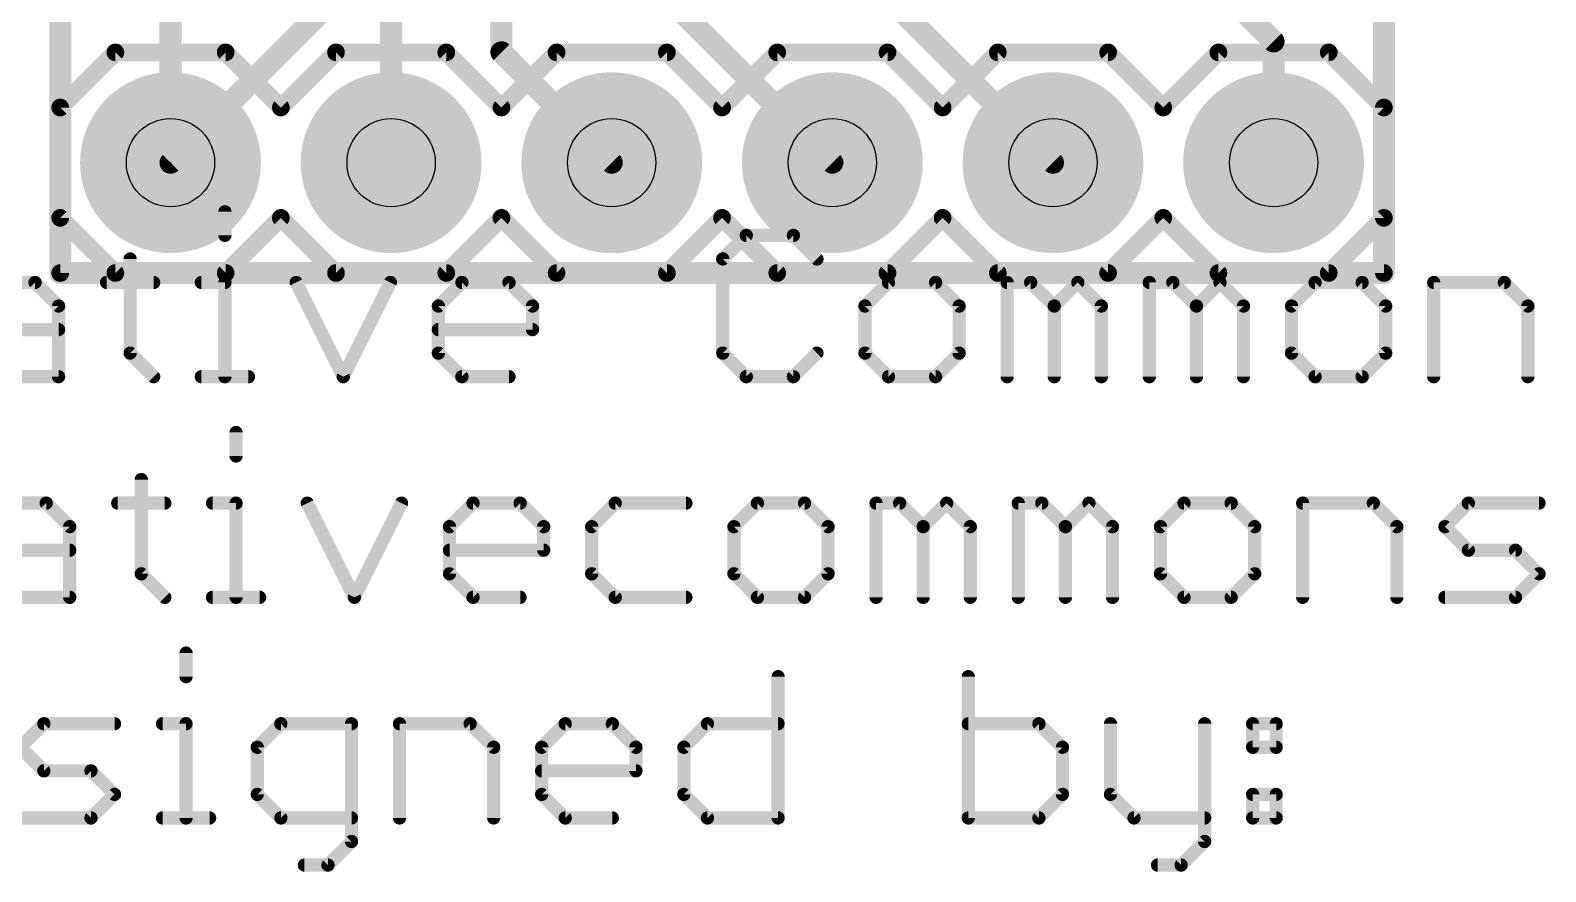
# Model space of a CAD drawing. Extents: x -36 to 72, y -7 to 16.
# Drawn here: x -0.34 to 17.1, y -6.89 to 2.79 of the extents above; entities that cross this region are included whole.
import ezdxf

# ---------------------------------------------------------------- set-up
doc = ezdxf.new("R2010")
doc.units = 0
for name, color, linetype in [('1', 12, 'CONTINUOUS'), ('16', 132, 'CONTINUOUS'), ('17', 110, 'CONTINUOUS'), ('20', 53, 'CONTINUOUS'), ('21', 53, 'CONTINUOUS'), ('23', 53, 'CONTINUOUS'), ('27', 253, 'CONTINUOUS'), ('29', 253, 'CONTINUOUS'), ('30', 253, 'CONTINUOUS'), ('44', 253, 'CONTINUOUS'), ('51', 53, 'CONTINUOUS')]:
    doc.layers.add(name, color=color, linetype=linetype)

# ---------------------------------------------------------------- blocks, each defined once
blk = doc.blocks.new('RECT')
blk.add_solid([(-0.5, -0.5), (0.5, -0.5), (-0.5, 0.5), (0.5, 0.5)])
blk = doc.blocks.new('ROUNDP')
at = {"const_width": 0.5}
blk.add_lwpolyline([(0, -0.25, 1), (0, 0.25, 1), (0, -0.25)], format="xyb", dxfattribs=at)

msp = doc.modelspace()

# ---------------------------------------------------------------- linework, layer by layer
at = {"layer": '1', "const_width": 0.254}
for points in [[(0, 0), (0, 15.24)], [(15.24, 15.24), (15.24, 0)], [(3.81, 1.27), (3.81, 6.35)], [(1.27, 1.27), (1.27, 5.08)], [(5.08, 2.54), (5.08, 5.08)], [(11.43, 1.27), (7.62, 5.08)], [(8.89, 1.27), (6.62, 3.54)], [(13.97, 2.667), (13.589, 3.048)], [(13.97, 1.27), (13.97, 2.667)], [(6.35, 1.27), (5.08, 2.54)], [(15.24, 0), (0, 0)]]:
    msp.add_lwpolyline(points, dxfattribs=at)
at = {"layer": '1', "const_width": 0.127}
for points in [[(14.0335, 2.667, 1), (13.9065, 2.667)], [(5.1249, 2.5849, 1), (5.0351, 2.4951)], [(13.9251, 2.6221, 1), (14.0149, 2.7119)], [(5.0165, 2.54, 1), (5.1435, 2.54)], [(1.2065, 1.27, 1), (1.3335, 1.27)], [(3.7465, 1.27, 1), (3.8735, 1.27)], [(6.3051, 1.2251, 1), (6.3949, 1.3149)], [(8.8451, 1.2251, 1), (8.9349, 1.3149)], [(11.3851, 1.2251, 1), (11.4749, 1.3149)], [(13.9065, 1.27, 1), (14.0335, 1.27)], [(0, 0.0635, 1), (0, -0.0635)], [(-0.0635, 0, 1), (0.0635, 0)], [(15.1765, 0, 1), (15.3035, 0)], [(15.24, -0.0635, 1), (15.24, 0.0635)]]:
    msp.add_lwpolyline(points, format="xyb", dxfattribs=at)
at = {"layer": '16', "const_width": 0.254}
for points in [[(0, 0), (0, 15.24)], [(15.24, 15.24), (15.24, 0)], [(1.27, 1.27), (3.81, 3.81)], [(15.24, 0), (0, 0)]]:
    msp.add_lwpolyline(points, dxfattribs=at)
at = {"layer": '16', "const_width": 0.127}
for points in [[(1.2251, 1.3149, 1), (1.3149, 1.2251)], [(0, 0.0635, 1), (0, -0.0635)], [(-0.0635, 0, 1), (0.0635, 0)], [(15.1765, 0, 1), (15.3035, 0)], [(15.24, -0.0635, 1), (15.24, 0.0635)]]:
    msp.add_lwpolyline(points, format="xyb", dxfattribs=at)
at = {"layer": '20', "const_width": 0.2032}
for points in [[(0, 0), (0, 15.24)], [(15.24, 15.24), (15.24, 0)], [(15.24, 0), (0, 0)]]:
    msp.add_lwpolyline(points, dxfattribs=at)
at = {"layer": '20', "const_width": 0.1016}
for points in [[(0, 0.0508, 1), (0, -0.0508)], [(-0.0508, 0, 1), (0.0508, 0)], [(15.1892, 0, 1), (15.2908, 0)], [(15.24, -0.0508, 1), (15.24, 0.0508)]]:
    msp.add_lwpolyline(points, format="xyb", dxfattribs=at)
at = {"layer": '21', "const_width": 0.2032}
for points in [[(0.635, 2.54), (0, 1.905)], [(0.635, 2.54), (1.905, 2.54)], [(1.905, 2.54), (2.54, 1.905)], [(2.54, 1.905), (3.175, 2.54)], [(3.175, 2.54), (4.445, 2.54)], [(4.445, 2.54), (5.08, 1.905)], [(5.08, 1.905), (5.715, 2.54)], [(5.715, 2.54), (6.985, 2.54)], [(6.985, 2.54), (7.62, 1.905)], [(8.255, 2.54), (7.62, 1.905)], [(8.255, 2.54), (9.525, 2.54)], [(9.525, 2.54), (10.16, 1.905)], [(10.16, 1.905), (10.795, 2.54)], [(10.795, 2.54), (12.065, 2.54)], [(12.065, 2.54), (12.7, 1.905)], [(12.7, 1.905), (13.335, 2.54)], [(13.335, 2.54), (14.605, 2.54)], [(14.605, 2.54), (15.24, 1.905)], [(0, 1.905), (0, 0.635)], [(15.24, 1.905), (15.24, 0.635)], [(0, 0.635), (0.635, 0)], [(2.54, 0.635), (1.905, 0)], [(3.175, 0), (2.54, 0.635)], [(5.08, 0.635), (4.445, 0)], [(5.715, 0), (5.08, 0.635)], [(7.62, 0.635), (6.985, 0)], [(7.62, 0.635), (8.255, 0)], [(10.16, 0.635), (9.525, 0)], [(10.795, 0), (10.16, 0.635)], [(12.7, 0.635), (12.065, 0)], [(13.335, 0), (12.7, 0.635)], [(15.24, 0.635), (14.605, 0)], [(1.905, 0), (0.635, 0)], [(4.445, 0), (3.175, 0)], [(6.985, 0), (5.715, 0)], [(9.525, 0), (8.255, 0)], [(12.065, 0), (10.795, 0)], [(14.605, 0), (13.335, 0)]]:
    msp.add_lwpolyline(points, dxfattribs=at)
at = {"layer": '21', "const_width": 0.1016}
for points in [[(0.635, 2.5908, 1), (0.635, 2.4892)], [(0.6709, 2.5041, 1), (0.5991, 2.5759)], [(1.9409, 2.5759, 1), (1.8691, 2.5041)], [(1.905, 2.4892, 1), (1.905, 2.5908)], [(3.175, 2.5908, 1), (3.175, 2.4892)], [(3.2109, 2.5041, 1), (3.1391, 2.5759)], [(4.4809, 2.5759, 1), (4.4091, 2.5041)], [(4.445, 2.4892, 1), (4.445, 2.5908)], [(5.715, 2.5908, 1), (5.715, 2.4892)], [(5.7509, 2.5041, 1), (5.6791, 2.5759)], [(7.0209, 2.5759, 1), (6.9491, 2.5041)], [(6.985, 2.4892, 1), (6.985, 2.5908)], [(8.255, 2.5908, 1), (8.255, 2.4892)], [(8.2909, 2.5041, 1), (8.2191, 2.5759)], [(9.5609, 2.5759, 1), (9.4891, 2.5041)], [(9.525, 2.4892, 1), (9.525, 2.5908)], [(10.795, 2.5908, 1), (10.795, 2.4892)], [(10.8309, 2.5041, 1), (10.7591, 2.5759)], [(12.1009, 2.5759, 1), (12.0291, 2.5041)], [(12.065, 2.4892, 1), (12.065, 2.5908)], [(13.335, 2.5908, 1), (13.335, 2.4892)], [(13.3709, 2.5041, 1), (13.2991, 2.5759)], [(14.6409, 2.5759, 1), (14.5691, 2.5041)], [(14.605, 2.4892, 1), (14.605, 2.5908)], [(0.0508, 1.905, 1), (-0.0508, 1.905)], [(-0.0359, 1.9409, 1), (0.0359, 1.8691)], [(2.5041, 1.9409, 1), (2.5759, 1.8691)], [(2.5041, 1.8691, 1), (2.5759, 1.9409)], [(5.0441, 1.9409, 1), (5.1159, 1.8691)], [(5.0441, 1.8691, 1), (5.1159, 1.9409)], [(7.5841, 1.9409, 1), (7.6559, 1.8691)], [(7.5841, 1.8691, 1), (7.6559, 1.9409)], [(10.1241, 1.9409, 1), (10.1959, 1.8691)], [(10.1241, 1.8691, 1), (10.1959, 1.9409)], [(12.6641, 1.9409, 1), (12.7359, 1.8691)], [(12.6641, 1.8691, 1), (12.7359, 1.9409)], [(15.2908, 1.905, 1), (15.1892, 1.905)], [(15.2041, 1.8691, 1), (15.2759, 1.9409)], [(0.0359, 0.6709, 1), (-0.0359, 0.5991)], [(2.5759, 0.6709, 1), (2.5041, 0.5991)], [(2.5759, 0.5991, 1), (2.5041, 0.6709)], [(5.1159, 0.6709, 1), (5.0441, 0.5991)], [(5.1159, 0.5991, 1), (5.0441, 0.6709)], [(7.6559, 0.6709, 1), (7.5841, 0.5991)], [(7.6559, 0.5991, 1), (7.5841, 0.6709)], [(10.1959, 0.6709, 1), (10.1241, 0.5991)], [(10.1959, 0.5991, 1), (10.1241, 0.6709)], [(12.7359, 0.6709, 1), (12.6641, 0.5991)], [(12.7359, 0.5991, 1), (12.6641, 0.6709)], [(15.2759, 0.5991, 1), (15.2041, 0.6709)], [(-0.0508, 0.635, 1), (0.0508, 0.635)], [(15.1892, 0.635, 1), (15.2908, 0.635)], [(0.635, 0.0508, 1), (0.635, -0.0508)], [(0.5991, -0.0359, 1), (0.6709, 0.0359)], [(1.8691, 0.0359, 1), (1.9409, -0.0359)], [(1.905, -0.0508, 1), (1.905, 0.0508)], [(3.175, 0.0508, 1), (3.175, -0.0508)], [(3.1391, -0.0359, 1), (3.2109, 0.0359)], [(4.4091, 0.0359, 1), (4.4809, -0.0359)], [(4.445, -0.0508, 1), (4.445, 0.0508)], [(5.715, 0.0508, 1), (5.715, -0.0508)], [(5.6791, -0.0359, 1), (5.7509, 0.0359)], [(6.9491, 0.0359, 1), (7.0209, -0.0359)], [(6.985, -0.0508, 1), (6.985, 0.0508)], [(8.255, 0.0508, 1), (8.255, -0.0508)], [(8.2191, -0.0359, 1), (8.2909, 0.0359)], [(9.4891, 0.0359, 1), (9.5609, -0.0359)], [(9.525, -0.0508, 1), (9.525, 0.0508)], [(10.795, 0.0508, 1), (10.795, -0.0508)], [(10.7591, -0.0359, 1), (10.8309, 0.0359)], [(12.0291, 0.0359, 1), (12.1009, -0.0359)], [(12.065, -0.0508, 1), (12.065, 0.0508)], [(13.335, 0.0508, 1), (13.335, -0.0508)], [(13.2991, -0.0359, 1), (13.3709, 0.0359)], [(14.5691, 0.0359, 1), (14.6409, -0.0359)], [(14.605, -0.0508, 1), (14.605, 0.0508)]]:
    msp.add_lwpolyline(points, format="xyb", dxfattribs=at)
at = {"layer": '23'}
msp.add_point((1.27, 1.27), dxfattribs=at)
at = {"layer": '27', "const_width": 0.1524}
for points in [[(1.8962, 0.7044), (1.8962, 0.4332)], [(7.8991, 0.4332), (7.628, 0.162)], [(8.4415, 0.4332), (7.8991, 0.4332)], [(8.7126, 0.162), (8.4415, 0.4332)], [(0.8048, 0.162), (0.8048, -0.9226)], [(7.628, 0.162), (7.628, -0.9226)], [(-0.8324, -0.1091), (-0.29, -0.1091)], [(-0.29, -0.1091), (-0.0189, -0.3803)], [(0.5336, -0.1091), (1.076, -0.1091)], [(1.6251, -0.1091), (1.8962, -0.1091)], [(1.8962, -0.1091), (1.8962, -1.1938)], [(2.7165, -0.1091), (3.2588, -1.1938)], [(3.2588, -1.1938), (3.8012, -0.1091)], [(4.3537, -0.3803), (4.6248, -0.1091)], [(4.6248, -0.1091), (5.1672, -0.1091)], [(5.1672, -0.1091), (5.4383, -0.3803)], [(9.5363, -0.1091), (9.2651, -0.3803)], [(10.0786, -0.1091), (9.5363, -0.1091)], [(10.3498, -0.3803), (10.0786, -0.1091)], [(10.9023, -1.1938), (10.9023, -0.1091)], [(10.9023, -0.1091), (11.1735, -0.1091)], [(11.1735, -0.1091), (11.4446, -0.3803)], [(11.4446, -0.3803), (11.7158, -0.1091)], [(11.7158, -0.1091), (11.987, -0.3803)], [(12.5395, -1.1938), (12.5395, -0.1091)], [(12.5395, -0.1091), (12.8106, -0.1091)], [(12.8106, -0.1091), (13.0818, -0.3803)], [(13.0818, -0.3803), (13.3529, -0.1091)], [(13.3529, -0.1091), (13.6241, -0.3803)], [(14.4478, -0.1091), (14.1766, -0.3803)], [(14.9901, -0.1091), (14.4478, -0.1091)], [(15.2613, -0.3803), (14.9901, -0.1091)], [(15.8138, -1.1938), (15.8138, -0.1091)], [(15.8138, -0.1091), (16.6273, -0.1091)], [(16.6273, -0.1091), (16.8984, -0.3803)], [(-0.0189, -0.3803), (-0.0189, -1.1938)], [(4.3537, -0.9226), (4.3537, -0.3803)], [(5.4383, -0.3803), (5.4383, -0.6515)], [(9.2651, -0.3803), (9.2651, -0.9226)], [(10.3498, -0.9226), (10.3498, -0.3803)], [(11.4446, -0.3803), (11.4446, -1.1938)], [(11.987, -0.3803), (11.987, -1.1938)], [(13.0818, -0.3803), (13.0818, -1.1938)], [(13.6241, -0.3803), (13.6241, -1.1938)], [(14.1766, -0.3803), (14.1766, -0.9226)], [(15.2613, -0.9226), (15.2613, -0.3803)], [(16.8984, -0.3803), (16.8984, -1.1938)], [(-0.8324, -0.6515), (-0.0189, -0.6515)], [(5.4383, -0.6515), (4.3537, -0.6515)], [(0.8048, -0.9226), (1.076, -1.1938)], [(4.6248, -1.1938), (4.3537, -0.9226)], [(7.628, -0.9226), (7.8991, -1.1938)], [(8.4415, -1.1938), (8.7126, -0.9226)], [(9.2651, -0.9226), (9.5363, -1.1938)], [(10.0786, -1.1938), (10.3498, -0.9226)], [(14.1766, -0.9226), (14.4478, -1.1938)], [(14.9901, -1.1938), (15.2613, -0.9226)], [(-0.0189, -1.1938), (-0.8324, -1.1938)], [(1.6251, -1.1938), (2.1674, -1.1938)], [(5.1672, -1.1938), (4.6248, -1.1938)], [(7.8991, -1.1938), (8.4415, -1.1938)], [(9.5363, -1.1938), (10.0786, -1.1938)], [(14.4478, -1.1938), (14.9901, -1.1938)], [(2.0246, -1.8356), (2.0246, -2.1068)], [(0.9332, -2.378), (0.9332, -3.4626)], [(-0.704, -2.6491), (-0.1616, -2.6491)], [(-0.1616, -2.6491), (0.1095, -2.9203)], [(0.662, -2.6491), (1.2044, -2.6491)], [(1.7535, -2.6491), (2.0246, -2.6491)], [(2.0246, -2.6491), (2.0246, -3.7338)], [(2.8449, -2.6491), (3.3872, -3.7338)], [(3.3872, -3.7338), (3.9296, -2.6491)], [(4.4821, -2.9203), (4.7532, -2.6491)], [(4.7532, -2.6491), (5.2956, -2.6491)], [(5.2956, -2.6491), (5.5667, -2.9203)], [(6.3904, -2.6491), (6.1192, -2.9203)], [(7.2039, -2.6491), (6.3904, -2.6491)], [(8.0275, -2.6491), (7.7564, -2.9203)], [(8.5699, -2.6491), (8.0275, -2.6491)], [(8.841, -2.9203), (8.5699, -2.6491)], [(9.3935, -3.7338), (9.3935, -2.6491)], [(9.3935, -2.6491), (9.6647, -2.6491)], [(9.6647, -2.6491), (9.9359, -2.9203)], [(9.9359, -2.9203), (10.207, -2.6491)], [(10.207, -2.6491), (10.4782, -2.9203)], [(11.0307, -3.7338), (11.0307, -2.6491)], [(11.0307, -2.6491), (11.3019, -2.6491)], [(11.3019, -2.6491), (11.573, -2.9203)], [(11.573, -2.9203), (11.8442, -2.6491)], [(11.8442, -2.6491), (12.1154, -2.9203)], [(12.939, -2.6491), (12.6679, -2.9203)], [(13.4814, -2.6491), (12.939, -2.6491)], [(13.7525, -2.9203), (13.4814, -2.6491)], [(14.305, -3.7338), (14.305, -2.6491)], [(14.305, -2.6491), (15.1185, -2.6491)], [(15.1185, -2.6491), (15.3897, -2.9203)], [(15.9422, -2.9203), (16.2133, -2.6491)], [(16.2133, -2.6491), (17.0268, -2.6491)], [(0.1095, -2.9203), (0.1095, -3.7338)], [(4.4821, -3.4626), (4.4821, -2.9203)], [(5.5667, -2.9203), (5.5667, -3.1915)], [(6.1192, -2.9203), (6.1192, -3.4626)], [(7.7564, -2.9203), (7.7564, -3.4626)], [(8.841, -3.4626), (8.841, -2.9203)], [(9.9359, -2.9203), (9.9359, -3.7338)], [(10.4782, -2.9203), (10.4782, -3.7338)], [(11.573, -2.9203), (11.573, -3.7338)], [(12.1154, -2.9203), (12.1154, -3.7338)], [(12.6679, -2.9203), (12.6679, -3.4626)], [(13.7525, -3.4626), (13.7525, -2.9203)], [(15.3897, -2.9203), (15.3897, -3.7338)], [(16.2133, -3.1915), (15.9422, -2.9203)], [(-0.704, -3.1915), (0.1095, -3.1915)], [(5.5667, -3.1915), (4.4821, -3.1915)], [(16.7557, -3.1915), (16.2133, -3.1915)], [(17.0268, -3.4626), (16.7557, -3.1915)], [(0.9332, -3.4626), (1.2044, -3.7338)], [(4.7532, -3.7338), (4.4821, -3.4626)], [(6.1192, -3.4626), (6.3904, -3.7338)], [(7.7564, -3.4626), (8.0275, -3.7338)], [(8.5699, -3.7338), (8.841, -3.4626)], [(12.6679, -3.4626), (12.939, -3.7338)], [(13.4814, -3.7338), (13.7525, -3.4626)], [(16.7557, -3.7338), (17.0268, -3.4626)], [(0.1095, -3.7338), (-0.704, -3.7338)], [(1.7535, -3.7338), (2.2958, -3.7338)], [(5.2956, -3.7338), (4.7532, -3.7338)], [(6.3904, -3.7338), (7.2039, -3.7338)], [(8.0275, -3.7338), (8.5699, -3.7338)], [(12.939, -3.7338), (13.4814, -3.7338)], [(15.9422, -3.7338), (16.7557, -3.7338)], [(1.4488, -4.3756), (1.4488, -4.6468)], [(8.2652, -4.6468), (8.2652, -6.2738)], [(10.4549, -4.6468), (10.4549, -6.2738)], [(-0.4595, -5.4603), (-0.1883, -5.1891)], [(-0.1883, -5.1891), (0.6252, -5.1891)], [(1.1777, -5.1891), (1.4488, -5.1891)], [(1.4488, -5.1891), (1.4488, -6.2738)], [(2.5403, -5.1891), (2.2691, -5.4603)], [(3.3538, -5.1891), (2.5403, -5.1891)], [(3.3538, -6.545), (3.3538, -5.1891)], [(3.9063, -6.2738), (3.9063, -5.1891)], [(3.9063, -5.1891), (4.7198, -5.1891)], [(4.7198, -5.1891), (4.9909, -5.4603)], [(5.5434, -5.4603), (5.8146, -5.1891)], [(5.8146, -5.1891), (6.3569, -5.1891)], [(6.3569, -5.1891), (6.6281, -5.4603)], [(7.1806, -5.4603), (7.4517, -5.1891)], [(7.4517, -5.1891), (8.2652, -5.1891)], [(11.2684, -5.1891), (10.4549, -5.1891)], [(11.5395, -5.4603), (11.2684, -5.1891)], [(12.092, -5.1891), (12.092, -6.0026)], [(13.1767, -5.1891), (13.1767, -6.545)], [(13.7292, -5.1891), (14.0004, -5.1891)], [(13.7292, -5.4603), (13.7292, -5.1891)], [(14.0004, -5.1891), (14.0004, -5.4603)], [(-0.1883, -5.7315), (-0.4595, -5.4603)], [(2.2691, -5.4603), (2.2691, -6.0026)], [(4.9909, -5.4603), (4.9909, -6.2738)], [(5.5434, -6.0026), (5.5434, -5.4603)], [(6.6281, -5.4603), (6.6281, -5.7315)], [(7.1806, -6.0026), (7.1806, -5.4603)], [(11.5395, -6.0026), (11.5395, -5.4603)], [(14.0004, -5.4603), (13.7292, -5.4603)], [(0.354, -5.7315), (-0.1883, -5.7315)], [(0.6252, -6.0026), (0.354, -5.7315)], [(6.6281, -5.7315), (5.5434, -5.7315)], [(0.354, -6.2738), (0.6252, -6.0026)], [(2.2691, -6.0026), (2.5403, -6.2738)], [(5.8146, -6.2738), (5.5434, -6.0026)], [(7.4517, -6.2738), (7.1806, -6.0026)], [(11.2684, -6.2738), (11.5395, -6.0026)], [(12.092, -6.0026), (12.3632, -6.2738)], [(13.7292, -6.0026), (14.0004, -6.0026)], [(13.7292, -6.2738), (13.7292, -6.0026)], [(14.0004, -6.0026), (14.0004, -6.2738)], [(-0.4595, -6.2738), (0.354, -6.2738)], [(1.1777, -6.2738), (1.72, -6.2738)], [(2.5403, -6.2738), (3.3538, -6.2738)], [(6.3569, -6.2738), (5.8146, -6.2738)], [(8.2652, -6.2738), (7.4517, -6.2738)], [(10.4549, -6.2738), (11.2684, -6.2738)], [(12.3632, -6.2738), (13.1767, -6.2738)], [(14.0004, -6.2738), (13.7292, -6.2738)], [(3.0826, -6.8161), (3.3538, -6.545)], [(13.1767, -6.545), (12.9055, -6.8161)], [(2.8114, -6.8161), (3.0826, -6.8161)], [(12.9055, -6.8161), (12.6344, -6.8161)]]:
    msp.add_lwpolyline(points, dxfattribs=at)
at = {"layer": '27', "const_width": 0.0762}
for points in [[(1.9343, 0.7044, 1), (1.8581, 0.7044)], [(1.8581, 0.4332, 1), (1.9343, 0.4332)], [(7.8991, 0.4713, 1), (7.8991, 0.3951)], [(7.9261, 0.4062, 1), (7.8722, 0.4601)], [(8.4684, 0.4601, 1), (8.4145, 0.4062)], [(8.4415, 0.3951, 1), (8.4415, 0.4713)], [(0.8429, 0.162, 1), (0.7667, 0.162)], [(7.601, 0.189, 1), (7.6549, 0.1351)], [(7.6661, 0.162, 1), (7.5899, 0.162)], [(8.6857, 0.1351, 1), (8.7396, 0.189)], [(-0.2631, -0.0822, 1), (-0.317, -0.1361)], [(-0.29, -0.1472, 1), (-0.29, -0.071)], [(0.5336, -0.071, 1), (0.5336, -0.1472)], [(1.076, -0.1472, 1), (1.076, -0.071)], [(1.6251, -0.071, 1), (1.6251, -0.1472)], [(1.9343, -0.1091, 1), (1.8581, -0.1091)], [(1.8962, -0.1472, 1), (1.8962, -0.071)], [(2.7506, -0.0921, 1), (2.6824, -0.1262)], [(3.8352, -0.1262, 1), (3.7671, -0.0921)], [(4.6248, -0.071, 1), (4.6248, -0.1472)], [(4.6518, -0.1361, 1), (4.5979, -0.0822)], [(5.1941, -0.0822, 1), (5.1402, -0.1361)], [(5.1672, -0.1472, 1), (5.1672, -0.071)], [(9.5363, -0.071, 1), (9.5363, -0.1472)], [(9.5632, -0.1361, 1), (9.5094, -0.0822)], [(10.1056, -0.0822, 1), (10.0517, -0.1361)], [(10.0786, -0.1472, 1), (10.0786, -0.071)], [(10.9404, -0.1091, 1), (10.8642, -0.1091)], [(10.9023, -0.071, 1), (10.9023, -0.1472)], [(11.2004, -0.0822, 1), (11.1465, -0.1361)], [(11.1735, -0.1472, 1), (11.1735, -0.071)], [(11.7427, -0.0822, 1), (11.6888, -0.1361)], [(11.7427, -0.1361, 1), (11.6888, -0.0822)], [(12.5776, -0.1091, 1), (12.5014, -0.1091)], [(12.5395, -0.071, 1), (12.5395, -0.1472)], [(12.8376, -0.0822, 1), (12.7837, -0.1361)], [(12.8106, -0.1472, 1), (12.8106, -0.071)], [(13.3799, -0.0822, 1), (13.326, -0.1361)], [(13.3799, -0.1361, 1), (13.326, -0.0822)], [(14.4478, -0.071, 1), (14.4478, -0.1472)], [(14.4747, -0.1361, 1), (14.4208, -0.0822)], [(15.017, -0.0822, 1), (14.9632, -0.1361)], [(14.9901, -0.1472, 1), (14.9901, -0.071)], [(15.8519, -0.1091, 1), (15.7757, -0.1091)], [(15.8138, -0.071, 1), (15.8138, -0.1472)], [(16.6542, -0.0822, 1), (16.6003, -0.1361)], [(16.6273, -0.1472, 1), (16.6273, -0.071)], [(0.0192, -0.3803, 1), (-0.057, -0.3803)], [(-0.0458, -0.4072, 1), (0.0081, -0.3534)], [(4.3918, -0.3803, 1), (4.3156, -0.3803)], [(4.3267, -0.3534, 1), (4.3806, -0.4072)], [(5.4764, -0.3803, 1), (5.4002, -0.3803)], [(5.4114, -0.4072, 1), (5.4653, -0.3534)], [(9.3032, -0.3803, 1), (9.227, -0.3803)], [(9.2382, -0.3534, 1), (9.2921, -0.4072)], [(10.3879, -0.3803, 1), (10.3117, -0.3803)], [(10.3229, -0.4072, 1), (10.3767, -0.3534)], [(11.4827, -0.3803, 1), (11.4065, -0.3803)], [(11.4177, -0.3534, 1), (11.4716, -0.4072)], [(11.4177, -0.4072, 1), (11.4716, -0.3534)], [(12.0251, -0.3803, 1), (11.9489, -0.3803)], [(11.96, -0.4072, 1), (12.0139, -0.3534)], [(13.1199, -0.3803, 1), (13.0437, -0.3803)], [(13.0548, -0.3534, 1), (13.1087, -0.4072)], [(13.0548, -0.4072, 1), (13.1087, -0.3534)], [(13.6622, -0.3803, 1), (13.586, -0.3803)], [(13.5972, -0.4072, 1), (13.6511, -0.3534)], [(14.2147, -0.3803, 1), (14.1385, -0.3803)], [(14.1497, -0.3534, 1), (14.2035, -0.4072)], [(15.2994, -0.3803, 1), (15.2232, -0.3803)], [(15.2343, -0.4072, 1), (15.2882, -0.3534)], [(16.9365, -0.3803, 1), (16.8603, -0.3803)], [(16.8715, -0.4072, 1), (16.9254, -0.3534)], [(-0.0189, -0.6896, 1), (-0.0189, -0.6134)], [(4.3537, -0.6134, 1), (4.3537, -0.6896)], [(5.4002, -0.6515, 1), (5.4764, -0.6515)], [(5.4383, -0.6896, 1), (5.4383, -0.6134)], [(0.8317, -0.8957, 1), (0.7779, -0.9496)], [(4.3806, -0.8957, 1), (4.3267, -0.9496)], [(7.6549, -0.8957, 1), (7.601, -0.9496)], [(8.7396, -0.9496, 1), (8.6857, -0.8957)], [(9.2921, -0.8957, 1), (9.2382, -0.9496)], [(10.3767, -0.9496, 1), (10.3229, -0.8957)], [(14.2035, -0.8957, 1), (14.1497, -0.9496)], [(15.2882, -0.9496, 1), (15.2343, -0.8957)], [(0.7667, -0.9226, 1), (0.8429, -0.9226)], [(4.3156, -0.9226, 1), (4.3918, -0.9226)], [(7.5899, -0.9226, 1), (7.6661, -0.9226)], [(9.227, -0.9226, 1), (9.3032, -0.9226)], [(10.3117, -0.9226, 1), (10.3879, -0.9226)], [(14.1385, -0.9226, 1), (14.2147, -0.9226)], [(15.2232, -0.9226, 1), (15.2994, -0.9226)], [(-0.057, -1.1938, 1), (0.0192, -1.1938)], [(-0.0189, -1.2319, 1), (-0.0189, -1.1557)], [(1.049, -1.2207, 1), (1.1029, -1.1669)], [(1.6251, -1.1557, 1), (1.6251, -1.2319)], [(1.8581, -1.1938, 1), (1.9343, -1.1938)], [(2.1674, -1.2319, 1), (2.1674, -1.1557)], [(3.2248, -1.1768, 1), (3.2929, -1.2108)], [(3.2248, -1.2108, 1), (3.2929, -1.1768)], [(4.6248, -1.1557, 1), (4.6248, -1.2319)], [(4.5979, -1.2207, 1), (4.6518, -1.1669)], [(5.1672, -1.2319, 1), (5.1672, -1.1557)], [(7.8991, -1.1557, 1), (7.8991, -1.2319)], [(7.8722, -1.2207, 1), (7.9261, -1.1669)], [(8.4145, -1.1669, 1), (8.4684, -1.2207)], [(8.4415, -1.2319, 1), (8.4415, -1.1557)], [(9.5363, -1.1557, 1), (9.5363, -1.2319)], [(9.5094, -1.2207, 1), (9.5632, -1.1669)], [(10.0517, -1.1669, 1), (10.1056, -1.2207)], [(10.0786, -1.2319, 1), (10.0786, -1.1557)], [(10.8642, -1.1938, 1), (10.9404, -1.1938)], [(11.4065, -1.1938, 1), (11.4827, -1.1938)], [(11.9489, -1.1938, 1), (12.0251, -1.1938)], [(12.5014, -1.1938, 1), (12.5776, -1.1938)], [(13.0437, -1.1938, 1), (13.1199, -1.1938)], [(13.586, -1.1938, 1), (13.6622, -1.1938)], [(14.4478, -1.1557, 1), (14.4478, -1.2319)], [(14.4208, -1.2207, 1), (14.4747, -1.1669)], [(14.9632, -1.1669, 1), (15.017, -1.2207)], [(14.9901, -1.2319, 1), (14.9901, -1.1557)], [(15.7757, -1.1938, 1), (15.8519, -1.1938)], [(16.8603, -1.1938, 1), (16.9365, -1.1938)], [(2.0627, -1.8356, 1), (1.9865, -1.8356)], [(1.9865, -2.1068, 1), (2.0627, -2.1068)], [(0.9713, -2.378, 1), (0.8951, -2.378)], [(-0.1347, -2.6222, 1), (-0.1886, -2.6761)], [(-0.1616, -2.6872, 1), (-0.1616, -2.611)], [(0.662, -2.611, 1), (0.662, -2.6872)], [(1.2044, -2.6872, 1), (1.2044, -2.611)], [(1.7535, -2.611, 1), (1.7535, -2.6872)], [(2.0627, -2.6491, 1), (1.9865, -2.6491)], [(2.0246, -2.6872, 1), (2.0246, -2.611)], [(2.879, -2.6321, 1), (2.8108, -2.6662)], [(3.9637, -2.6662, 1), (3.8955, -2.6321)], [(4.7532, -2.611, 1), (4.7532, -2.6872)], [(4.7802, -2.6761, 1), (4.7263, -2.6222)], [(5.3225, -2.6222, 1), (5.2686, -2.6761)], [(5.2956, -2.6872, 1), (5.2956, -2.611)], [(6.3904, -2.611, 1), (6.3904, -2.6872)], [(6.4173, -2.6761, 1), (6.3635, -2.6222)], [(7.2039, -2.6872, 1), (7.2039, -2.611)], [(8.0275, -2.611, 1), (8.0275, -2.6872)], [(8.0545, -2.6761, 1), (8.0006, -2.6222)], [(8.5968, -2.6222, 1), (8.5429, -2.6761)], [(8.5699, -2.6872, 1), (8.5699, -2.611)], [(9.4316, -2.6491, 1), (9.3554, -2.6491)], [(9.3935, -2.611, 1), (9.3935, -2.6872)], [(9.6916, -2.6222, 1), (9.6378, -2.6761)], [(9.6647, -2.6872, 1), (9.6647, -2.611)], [(10.234, -2.6222, 1), (10.1801, -2.6761)], [(10.234, -2.6761, 1), (10.1801, -2.6222)], [(11.0688, -2.6491, 1), (10.9926, -2.6491)], [(11.0307, -2.611, 1), (11.0307, -2.6872)], [(11.3288, -2.6222, 1), (11.2749, -2.6761)], [(11.3019, -2.6872, 1), (11.3019, -2.611)], [(11.8711, -2.6222, 1), (11.8173, -2.6761)], [(11.8711, -2.6761, 1), (11.8173, -2.6222)], [(12.939, -2.611, 1), (12.939, -2.6872)], [(12.966, -2.6761, 1), (12.9121, -2.6222)], [(13.5083, -2.6222, 1), (13.4544, -2.6761)], [(13.4814, -2.6872, 1), (13.4814, -2.611)], [(14.3431, -2.6491, 1), (14.2669, -2.6491)], [(14.305, -2.611, 1), (14.305, -2.6872)], [(15.1454, -2.6222, 1), (15.0916, -2.6761)], [(15.1185, -2.6872, 1), (15.1185, -2.611)], [(16.2133, -2.611, 1), (16.2133, -2.6872)], [(16.2403, -2.6761, 1), (16.1864, -2.6222)], [(17.0268, -2.6872, 1), (17.0268, -2.611)], [(0.1476, -2.9203, 1), (0.0714, -2.9203)], [(0.0826, -2.9472, 1), (0.1365, -2.8934)], [(4.5202, -2.9203, 1), (4.444, -2.9203)], [(4.4551, -2.8934, 1), (4.509, -2.9472)], [(5.6048, -2.9203, 1), (5.5286, -2.9203)], [(5.5398, -2.9472, 1), (5.5937, -2.8934)], [(6.1573, -2.9203, 1), (6.0811, -2.9203)], [(6.0923, -2.8934, 1), (6.1462, -2.9472)], [(7.7945, -2.9203, 1), (7.7183, -2.9203)], [(7.7294, -2.8934, 1), (7.7833, -2.9472)], [(8.8791, -2.9203, 1), (8.8029, -2.9203)], [(8.8141, -2.9472, 1), (8.868, -2.8934)], [(9.974, -2.9203, 1), (9.8978, -2.9203)], [(9.9089, -2.8934, 1), (9.9628, -2.9472)], [(9.9089, -2.9472, 1), (9.9628, -2.8934)], [(10.5163, -2.9203, 1), (10.4401, -2.9203)], [(10.4513, -2.9472, 1), (10.5051, -2.8934)], [(11.6111, -2.9203, 1), (11.5349, -2.9203)], [(11.5461, -2.8934, 1), (11.6, -2.9472)], [(11.5461, -2.9472, 1), (11.6, -2.8934)], [(12.1535, -2.9203, 1), (12.0773, -2.9203)], [(12.0884, -2.9472, 1), (12.1423, -2.8934)], [(12.706, -2.9203, 1), (12.6298, -2.9203)], [(12.6409, -2.8934, 1), (12.6948, -2.9472)], [(13.7906, -2.9203, 1), (13.7144, -2.9203)], [(13.7256, -2.9472, 1), (13.7795, -2.8934)], [(15.4278, -2.9203, 1), (15.3516, -2.9203)], [(15.3627, -2.9472, 1), (15.4166, -2.8934)], [(15.9691, -2.8934, 1), (15.9152, -2.9472)], [(15.9152, -2.8934, 1), (15.9691, -2.9472)], [(0.1095, -3.2296, 1), (0.1095, -3.1534)], [(4.4821, -3.1534, 1), (4.4821, -3.2296)], [(5.5667, -3.2296, 1), (5.5667, -3.1534)], [(16.2133, -3.1534, 1), (16.2133, -3.2296)], [(16.1864, -3.2184, 1), (16.2403, -3.1645)], [(16.7826, -3.1645, 1), (16.7287, -3.2184)], [(16.7557, -3.2296, 1), (16.7557, -3.1534)], [(5.5286, -3.1915, 1), (5.6048, -3.1915)], [(0.9601, -3.4357, 1), (0.9063, -3.4896)], [(0.8951, -3.4626, 1), (0.9713, -3.4626)], [(4.509, -3.4357, 1), (4.4551, -3.4896)], [(4.444, -3.4626, 1), (4.5202, -3.4626)], [(6.1462, -3.4357, 1), (6.0923, -3.4896)], [(6.0811, -3.4626, 1), (6.1573, -3.4626)], [(7.7833, -3.4357, 1), (7.7294, -3.4896)], [(7.7183, -3.4626, 1), (7.7945, -3.4626)], [(8.8029, -3.4626, 1), (8.8791, -3.4626)], [(8.868, -3.4896, 1), (8.8141, -3.4357)], [(12.6948, -3.4357, 1), (12.6409, -3.4896)], [(12.6298, -3.4626, 1), (12.706, -3.4626)], [(13.7144, -3.4626, 1), (13.7906, -3.4626)], [(13.7795, -3.4896, 1), (13.7256, -3.4357)], [(17.0538, -3.4896, 1), (16.9999, -3.4357)], [(16.9999, -3.4896, 1), (17.0538, -3.4357)], [(0.1095, -3.7719, 1), (0.1095, -3.6957)], [(1.7535, -3.6957, 1), (1.7535, -3.7719)], [(2.2958, -3.7719, 1), (2.2958, -3.6957)], [(4.7532, -3.6957, 1), (4.7532, -3.7719)], [(5.2956, -3.7719, 1), (5.2956, -3.6957)], [(6.3904, -3.6957, 1), (6.3904, -3.7719)], [(7.2039, -3.7719, 1), (7.2039, -3.6957)], [(8.0275, -3.6957, 1), (8.0275, -3.7719)], [(8.5699, -3.7719, 1), (8.5699, -3.6957)], [(12.939, -3.6957, 1), (12.939, -3.7719)], [(13.4814, -3.7719, 1), (13.4814, -3.6957)], [(15.9422, -3.6957, 1), (15.9422, -3.7719)], [(16.7557, -3.7719, 1), (16.7557, -3.6957)], [(0.0714, -3.7338, 1), (0.1476, -3.7338)], [(1.1774, -3.7607, 1), (1.2313, -3.7069)], [(1.9865, -3.7338, 1), (2.0627, -3.7338)], [(3.3532, -3.7168, 1), (3.4213, -3.7508)], [(3.3532, -3.7508, 1), (3.4213, -3.7168)], [(4.7263, -3.7607, 1), (4.7802, -3.7069)], [(6.3635, -3.7607, 1), (6.4173, -3.7069)], [(8.0006, -3.7607, 1), (8.0545, -3.7069)], [(8.5429, -3.7069, 1), (8.5968, -3.7607)], [(9.3554, -3.7338, 1), (9.4316, -3.7338)], [(9.8978, -3.7338, 1), (9.974, -3.7338)], [(10.4401, -3.7338, 1), (10.5163, -3.7338)], [(10.9926, -3.7338, 1), (11.0688, -3.7338)], [(11.5349, -3.7338, 1), (11.6111, -3.7338)], [(12.0773, -3.7338, 1), (12.1535, -3.7338)], [(12.9121, -3.7607, 1), (12.966, -3.7069)], [(13.4544, -3.7069, 1), (13.5083, -3.7607)], [(14.2669, -3.7338, 1), (14.3431, -3.7338)], [(15.3516, -3.7338, 1), (15.4278, -3.7338)], [(16.7287, -3.7069, 1), (16.7826, -3.7607)], [(1.4869, -4.3756, 1), (1.4107, -4.3756)], [(1.4107, -4.6468, 1), (1.4869, -4.6468)], [(8.3033, -4.6468, 1), (8.2271, -4.6468)], [(10.493, -4.6468, 1), (10.4168, -4.6468)], [(-0.1883, -5.151, 1), (-0.1883, -5.2272)], [(-0.1614, -5.2161, 1), (-0.2153, -5.1622)], [(0.6252, -5.2272, 1), (0.6252, -5.151)], [(1.1777, -5.151, 1), (1.1777, -5.2272)], [(1.4869, -5.1891, 1), (1.4107, -5.1891)], [(1.4488, -5.2272, 1), (1.4488, -5.151)], [(2.5403, -5.151, 1), (2.5403, -5.2272)], [(2.5672, -5.2161, 1), (2.5133, -5.1622)], [(3.3919, -5.1891, 1), (3.3157, -5.1891)], [(3.3538, -5.2272, 1), (3.3538, -5.151)], [(3.9444, -5.1891, 1), (3.8682, -5.1891)], [(3.9063, -5.151, 1), (3.9063, -5.2272)], [(4.7467, -5.1622, 1), (4.6928, -5.2161)], [(4.7198, -5.2272, 1), (4.7198, -5.151)], [(5.8146, -5.151, 1), (5.8146, -5.2272)], [(5.8415, -5.2161, 1), (5.7876, -5.1622)], [(6.3839, -5.1622, 1), (6.33, -5.2161)], [(6.3569, -5.2272, 1), (6.3569, -5.151)], [(7.4517, -5.151, 1), (7.4517, -5.2272)], [(7.4787, -5.2161, 1), (7.4248, -5.1622)], [(8.2652, -5.2272, 1), (8.2652, -5.151)], [(10.4549, -5.151, 1), (10.4549, -5.2272)], [(11.2953, -5.1622, 1), (11.2414, -5.2161)], [(11.2684, -5.2272, 1), (11.2684, -5.151)], [(12.1301, -5.1891, 1), (12.0539, -5.1891)], [(13.2148, -5.1891, 1), (13.1386, -5.1891)], [(13.7292, -5.151, 1), (13.7292, -5.2272)], [(13.7673, -5.1891, 1), (13.6911, -5.1891)], [(14.0385, -5.1891, 1), (13.9623, -5.1891)], [(14.0004, -5.2272, 1), (14.0004, -5.151)], [(2.3072, -5.4603, 1), (2.231, -5.4603)], [(2.2422, -5.4334, 1), (2.296, -5.4872)], [(5.029, -5.4603, 1), (4.9528, -5.4603)], [(4.964, -5.4872, 1), (5.0179, -5.4334)], [(5.5815, -5.4603, 1), (5.5053, -5.4603)], [(5.5165, -5.4334, 1), (5.5704, -5.4872)], [(6.6662, -5.4603, 1), (6.59, -5.4603)], [(6.6011, -5.4872, 1), (6.655, -5.4334)], [(7.2187, -5.4603, 1), (7.1425, -5.4603)], [(7.1536, -5.4334, 1), (7.2075, -5.4872)], [(11.5776, -5.4603, 1), (11.5014, -5.4603)], [(11.5126, -5.4872, 1), (11.5665, -5.4334)], [(13.7292, -5.4222, 1), (13.7292, -5.4984)], [(14.0004, -5.4984, 1), (14.0004, -5.4222)], [(13.6911, -5.4603, 1), (13.7673, -5.4603)], [(13.9623, -5.4603, 1), (14.0385, -5.4603)], [(-0.1883, -5.6934, 1), (-0.1883, -5.7696)], [(-0.2153, -5.7584, 1), (-0.1614, -5.7045)], [(0.3809, -5.7045, 1), (0.3271, -5.7584)], [(0.354, -5.7696, 1), (0.354, -5.6934)], [(5.5434, -5.6934, 1), (5.5434, -5.7696)], [(6.59, -5.7315, 1), (6.6662, -5.7315)], [(6.6281, -5.7696, 1), (6.6281, -5.6934)], [(0.6521, -6.0296, 1), (0.5982, -5.9757)], [(2.296, -5.9757, 1), (2.2422, -6.0296)], [(5.5704, -5.9757, 1), (5.5165, -6.0296)], [(7.2075, -5.9757, 1), (7.1536, -6.0296)], [(11.5665, -6.0296, 1), (11.5126, -5.9757)], [(12.119, -5.9757, 1), (12.0651, -6.0296)], [(13.7292, -5.9645, 1), (13.7292, -6.0407)], [(13.7673, -6.0026, 1), (13.6911, -6.0026)], [(14.0385, -6.0026, 1), (13.9623, -6.0026)], [(14.0004, -6.0407, 1), (14.0004, -5.9645)], [(0.5982, -6.0296, 1), (0.6521, -5.9757)], [(2.231, -6.0026, 1), (2.3072, -6.0026)], [(5.5053, -6.0026, 1), (5.5815, -6.0026)], [(7.1425, -6.0026, 1), (7.2187, -6.0026)], [(11.5014, -6.0026, 1), (11.5776, -6.0026)], [(12.0539, -6.0026, 1), (12.1301, -6.0026)], [(0.3271, -6.2469, 1), (0.3809, -6.3007)], [(0.354, -6.3119, 1), (0.354, -6.2357)], [(1.1777, -6.2357, 1), (1.1777, -6.3119)], [(1.4107, -6.2738, 1), (1.4869, -6.2738)], [(1.72, -6.3119, 1), (1.72, -6.2357)], [(2.5403, -6.2357, 1), (2.5403, -6.3119)], [(2.5133, -6.3007, 1), (2.5672, -6.2469)], [(3.3538, -6.3119, 1), (3.3538, -6.2357)], [(3.8682, -6.2738, 1), (3.9444, -6.2738)], [(4.9528, -6.2738, 1), (5.029, -6.2738)], [(5.8146, -6.2357, 1), (5.8146, -6.3119)], [(5.7876, -6.3007, 1), (5.8415, -6.2469)], [(6.3569, -6.3119, 1), (6.3569, -6.2357)], [(7.4517, -6.2357, 1), (7.4517, -6.3119)], [(7.4248, -6.3007, 1), (7.4787, -6.2469)], [(8.2271, -6.2738, 1), (8.3033, -6.2738)], [(8.2652, -6.3119, 1), (8.2652, -6.2357)], [(10.4549, -6.2357, 1), (10.4549, -6.3119)], [(10.4168, -6.2738, 1), (10.493, -6.2738)], [(11.2414, -6.2469, 1), (11.2953, -6.3007)], [(11.2684, -6.3119, 1), (11.2684, -6.2357)], [(12.3632, -6.2357, 1), (12.3632, -6.3119)], [(12.3363, -6.3007, 1), (12.3901, -6.2469)], [(13.1767, -6.3119, 1), (13.1767, -6.2357)], [(13.7292, -6.2357, 1), (13.7292, -6.3119)], [(13.6911, -6.2738, 1), (13.7673, -6.2738)], [(13.9623, -6.2738, 1), (14.0385, -6.2738)], [(14.0004, -6.3119, 1), (14.0004, -6.2357)], [(3.3157, -6.545, 1), (3.3919, -6.545)], [(3.3807, -6.5719, 1), (3.3268, -6.518)], [(13.1386, -6.545, 1), (13.2148, -6.545)], [(13.2036, -6.5719, 1), (13.1498, -6.518)], [(2.8114, -6.778, 1), (2.8114, -6.8542)], [(3.0557, -6.7892, 1), (3.1095, -6.8431)], [(3.0826, -6.8542, 1), (3.0826, -6.778)], [(12.6344, -6.778, 1), (12.6344, -6.8542)], [(12.8786, -6.7892, 1), (12.9325, -6.8431)], [(12.9055, -6.8542, 1), (12.9055, -6.778)]]:
    msp.add_lwpolyline(points, format="xyb", dxfattribs=at)
at = {"layer": '44'}
for centre in [(1.27, 1.27), (3.81, 1.27), (6.35, 1.27), (8.89, 1.27), (11.43, 1.27), (13.97, 1.27)]:
    msp.add_circle(centre, 0.508, dxfattribs=at)

# ---------------------------------------------------------------- block references
at = {"layer": '17', "xscale": 1.8796, "yscale": 1.8796, "rotation": 90}
for p in [(1.27, 1.27), (1.27, 1.27), (3.81, 1.27), (3.81, 1.27), (6.35, 1.27), (6.35, 1.27), (8.89, 1.27), (8.89, 1.27), (11.43, 1.27), (11.43, 1.27), (13.97, 1.27), (13.97, 1.27)]:
    msp.add_blockref('ROUNDP', p, dxfattribs=at)
at = {"layer": '29', "xscale": 2.0828, "yscale": 2.0828, "rotation": 90}
for p in [(1.27, 1.27), (3.81, 1.27), (6.35, 1.27), (8.89, 1.27), (11.43, 1.27), (13.97, 1.27)]:
    msp.add_blockref('ROUNDP', p, dxfattribs=at)
at = {"layer": '30', "xscale": 2.0828, "yscale": 2.0828, "rotation": 90}
for p in [(1.27, 1.27), (3.81, 1.27), (6.35, 1.27), (8.89, 1.27), (11.43, 1.27), (13.97, 1.27)]:
    msp.add_blockref('ROUNDP', p, dxfattribs=at)
at = {"layer": '51', "xscale": 0.508, "yscale": 0.508}
for p in [(1.27, 1.27), (3.81, 1.27), (6.35, 1.27), (8.89, 1.27), (11.43, 1.27), (13.97, 1.27)]:
    msp.add_blockref('RECT', p, dxfattribs=at)

doc.saveas('drawing.dxf')
